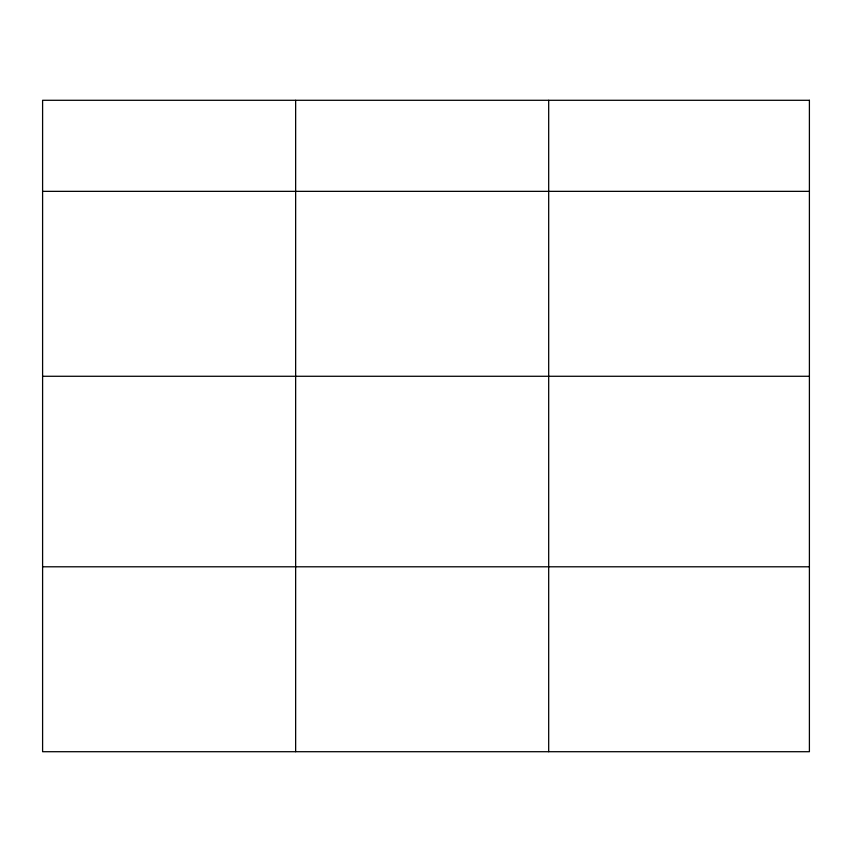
<?xml version="1.0" encoding="UTF-8"?>
<svg xmlns="http://www.w3.org/2000/svg" width="852" height="852" viewBox="0 0 852 852"><rect width="100%" height="100%" fill="white"/><g stroke="black" fill="none" stroke-linecap="round" stroke-linejoin="round"><path stroke-width="1.28" d="M42.6 191.349L809.4 191.349M42.6 376.275L809.4 376.275M42.6 566.793L809.4 566.793M548.688 100.291L548.688 751.709M295.644 100.291L295.644 751.709M809.4 100.291L42.6 100.291L42.6 751.709L809.4 751.709L809.4 100.291"/></g></svg>
